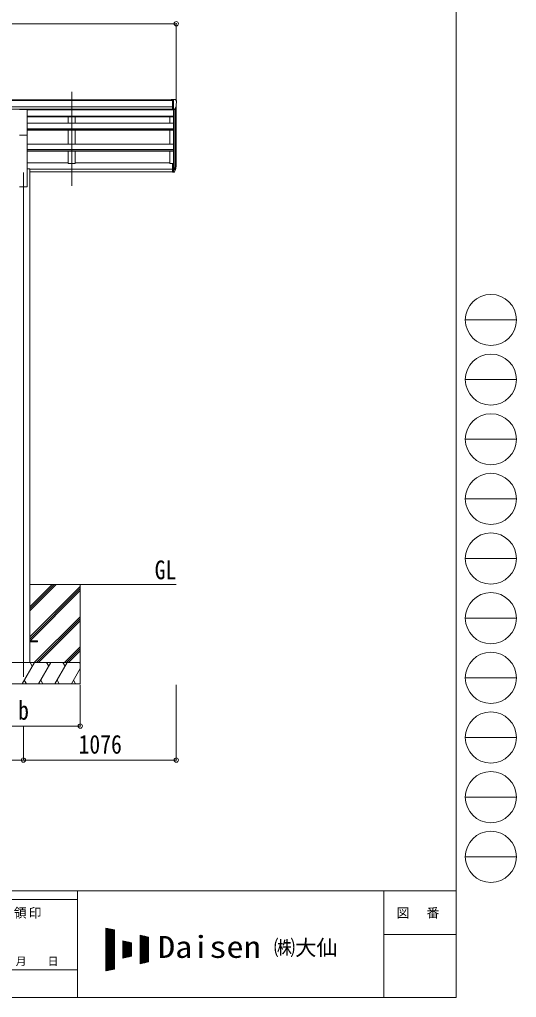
# Model space of a CAD drawing. Units: millimetres at full size, sheet at 1:30; details may follow other scales. Extents: x -8385 to 8479, y -5853 to 5787.
# Drawn here: x 4979 to 8479, y -5853 to 1032 of the extents above; entities that cross this region are included whole.
import ezdxf
from ezdxf.enums import TextEntityAlignment as Align

# ---------------------------------------------------------------- set-up
doc = ezdxf.new("R2010")
doc.units = ezdxf.units.MM
doc.header["$LTSCALE"] = 30
doc.header["$PDMODE"] = 32
doc.header["$PDSIZE"] = 30
for name, color, linetype, lineweight in [('0-0_0', 7, 'Continuous', 9), ('0-1_本体', 4, 'Continuous', 9), ('0-2_部品', 7, 'Continuous', 9), ('0-8_PARTS2', 2, 'Continuous', 9), ('0-A_寸法', 6, 'Continuous', 9), ('F-0_240', 7, 'Continuous', 9)]:
    doc.layers.add(name, color=color, linetype=linetype, lineweight=lineweight)
doc.styles.add('ＭＳ ゴシック', font='')
doc.styles.get('ＭＳ ゴシック').set_extended_font_data('MS Gothic')

msp = doc.modelspace()

# ---------------------------------------------------------------- linework, layer by layer
at = {"layer": '0-0_0'}
for p, q in [((5051.71, -2945.47), (6082.51, -2945.47)), ((5051.71, -3131.1), (5237.34, -2945.47)), ((5051.71, -3116.96), (5223.19, -2945.47)), ((5051.71, -3102.82), (5209.05, -2945.47)), ((5051.71, -3314.95), (5406.51, -2960.15)), ((5406.51, -2945.47), (5406.51, -3645.47)), ((5051.71, -3329.09), (5406.51, -2974.29)), ((5053.97, -3340.97), (5406.51, -2988.44)), ((5083.31, -3495.47), (5406.51, -3172.28)), ((5097.46, -3495.47), (5406.51, -3186.43)), ((5111.6, -3495.47), (5406.51, -3200.57)), ((5295.45, -3495.47), (5406.51, -3384.41)), ((5309.59, -3495.47), (5406.51, -3398.56)), ((5323.73, -3495.47), (5406.51, -3412.7)), ((5406.51, -3495.47), (4606.51, -3495.47)), ((4997.66, -3645.47), (5084.26, -3495.47)), ((5069.26, -3521.45), (5054.26, -3495.47)), ((5113.13, -3645.47), (5199.73, -3495.47)), ((5184.73, -3521.45), (5169.73, -3495.47)), ((5228.6, -3645.47), (5315.21, -3495.47)), ((5285.2, -3495.47), (5300.2, -3521.45)), ((5400.67, -3495.47), (5406.51, -3505.57)), ((5344.07, -3645.47), (5406.51, -3537.33)), ((4606.51, -3645.47), (5406.51, -3645.47)), ((5012.66, -3619.49), (5027.66, -3645.47)), ((5128.13, -3619.49), (5143.13, -3645.47)), ((5243.6, -3619.49), (5258.6, -3645.47)), ((5359.07, -3619.49), (5374.07, -3645.47))]:
    msp.add_line(p, q, dxfattribs=at)
at = {"layer": '0-1_本体'}
for p, q in [((1057.01, 467.51), (6056.01, 467.51)), ((1057.01, 462.16), (6056.01, 462.16)), ((1057.01, 418.63), (6056.01, 418.63)), ((6082.51, 15.39), (6082.51, 430.75)), ((1057.01, 400.96), (6056.01, 400.96)), ((5034.01, 398.47), (6056.01, 398.47)), ((5034.01, 395.44), (6062.51, 395.44)), ((5034.01, 351.96), (6062.51, 351.96)), ((5034.01, 347.88), (6062.51, 347.88)), ((5321.51, 395.44), (5321.51, 398.47)), ((5321.51, 302.73), (5321.51, 347.88)), ((5371.51, 395.44), (5371.51, 398.47)), ((5371.51, 302.73), (5371.51, 347.88)), ((6037.51, 398.58), (6037.51, 395.44)), ((6037.51, 347.85), (6037.51, 302.86)), ((6062.51, 396.13), (6062.51, 19.82)), ((6068.51, 396.6), (6068.51, -24.61)), ((6078.22, 411.96), (6078.22, -6.61)), ((5034.01, 302.73), (6062.51, 302.73)), ((5034.01, -145.47), (5034.01, 267.17)), ((5034.01, 261.99), (6062.51, 261.99)), ((5034.01, 260.5), (6062.51, 260.5)), ((5034.01, 253.71), (6062.51, 253.71)), ((5321.51, 155.42), (5321.51, 253.71)), ((5371.51, 155.42), (5371.51, 253.71)), ((6037.51, 253.68), (6037.51, 155.42)), ((5034.01, 155.42), (6062.51, 155.42)), ((5034.01, 116.21), (6062.51, 116.21)), ((5034.01, 114.73), (6062.51, 114.73)), ((5034.01, 105.07), (6062.51, 105.07)), ((5321.51, 105.07), (5321.51, 19)), ((5371.51, 105.07), (5371.51, 19)), ((6037.51, 105.16), (6037.51, 19)), ((5321.51, 23.8), (5034.01, 23.8)), ((5321.51, 19), (5371.51, 19)), ((6037.51, 23.8), (5371.51, 23.8)), ((6056.01, 19), (6037.51, 19)), ((5034.01, -19.09), (5051.71, -19.09)), ((5051.71, -19.09), (5051.71, -3495.47)), ((6056.01, -21.89), (5051.71, -21.89)), ((6056.01, -39.07), (5051.71, -39.07)), ((6056.01, -20.51), (5051.83, -20.51)), ((4979.01, -145.47), (5034.01, -145.47))]:
    msp.add_line(p, q, dxfattribs=at)
at = {"layer": '0-2_部品'}
for p, q in [((6056.01, 469.11), (6046.01, 469.02)), ((6046.01, 467.51), (6046.01, 469.02)), ((6056.01, 397.13), (6056.01, 469.11)), ((6074.51, 469.11), (6056.01, 469.11)), ((6062.51, 396.13), (6062.51, 469.11)), ((6070.13, 397.94), (6079.41, 414)), ((6074.51, 469.11), (6076.84, 468.97)), ((6077.6, 468.54), (6081.66, 462.73)), ((6084.51, 459.74), (6084.51, 459.11)), ((4979.01, 399.24), (5034.01, 399.24)), ((5034.01, 218.31), (5034.01, 399.24)), ((6056.01, 397.13), (6062.51, 397.13)), ((6062.51, 396.13), (6067.71, 396.44)), ((4979.01, 218.31), (5034.01, 218.31)), ((6056.01, 19.82), (6056.01, -41.24)), ((6056.01, 19.82), (6062.51, 19.82)), ((6062.51, 19.82), (6062.51, -42.06)), ((6056.01, -18.49), (6062.51, -18.49)), ((6056.01, -23.89), (6062.51, -23.89)), ((6056.01, -41.24), (6062.51, -41.24)), ((6062.51, -24.89), (6067.64, -24.89)), ((6062.51, -26.89), (6067.35, -26.89)), ((6062.51, -42.06), (6067.35, -42.06)), ((6068.94, -24.14), (6078.69, -5.72)), ((6080.11, -6.22), (6069.95, -25.39)), ((6077.53, -23.07), (6069.95, -40.56))]:
    msp.add_line(p, q, dxfattribs=at)
at = {"layer": '0-2_部品', "color": 4}
msp.add_line((5106.31, -3340.97), (5051.51, -3340.97), dxfattribs=at)
msp.add_lwpolyline([(5106.31, -3340.97), (5106.31, -3349.97), (5051.51, -3349.97)], dxfattribs=at)
at = {"layer": '0-2_部品'}
for centre, radius, start, end in [((6076.78, 467.97), 1, 35, 86.5), ((5882.51, 459.11), 202, 347.09739, 0), ((6081.51, 459.74), 3, 0, 87), ((6067.53, 399.44), 3, 273.5, 330), ((5949.29, 13.01), 133.22, 344.28698, 356.72013), ((5994.56, 20.23), 88.05, 342.78929, 2.77608), ((5993.85, 15.95), 89.07, 345.58812, 5.50424), ((6067.35, -23.89), 3, 270, 330), ((6067.35, -39.06), 3, 270, 330), ((6067.64, -23.39), 1.5, 270, 330)]:
    msp.add_arc(centre, radius, start, end, dxfattribs=at)
at = {"layer": '0-8_PARTS2'}
for p, q in [((5346.51, -139.27), (5346.51, 523.26)), ((5006.51, -45.47), (5006.51, -3595.47))]:
    msp.add_line(p, q, dxfattribs=at)
at = {"layer": '0-A_寸法'}
for p, q in [((1030.51, 1002.89), (6082.51, 1002.89)), ((6082.51, 1002.89), (6082.51, 457.26)), ((5406.51, -3941.86), (5406.51, -3652.89)), ((6082.51, -4181.84), (6082.51, -3652.89)), ((4606.51, -3941.86), (5406.51, -3941.86)), ((5006.51, -4181.84), (5006.51, -3941.86)), ((2106.51, -4181.84), (5006.51, -4181.84)), ((5006.51, -4181.84), (6082.51, -4181.84))]:
    msp.add_line(p, q, dxfattribs=at)
for p in [(6082.51, 1002.89), (5406.51, -3941.86), (5006.51, -4181.84), (6082.51, -4181.84)]:
    msp.add_point(p, dxfattribs=at)
at = {"layer": 'F-0_240', "color": 5}
for p, q in [((8054.55, 5787.34), (8054.55, -5852.66)), ((-8385.45, -5102.66), (8054.55, -5102.66)), ((-8385.45, -5162.66), (5387.79, -5162.66)), ((5387.79, -5102.66), (5387.79, -5852.66)), ((7544.54, -5102.66), (7544.54, -5852.66)), ((7544.54, -5410.16), (8054.55, -5410.16)), ((4547.79, -5657.66), (5387.79, -5657.66)), ((-8385.45, -5852.66), (8054.55, -5852.66))]:
    msp.add_line(p, q, dxfattribs=at)
at = {"layer": 'F-0_240', "color": 4}
for p, q in [((8118.66, -1082.66), (8478.66, -1082.66)), ((8118.66, -1502.66), (8478.66, -1502.66)), ((8118.66, -1922.66), (8478.66, -1922.66)), ((8118.66, -2342.66), (8478.66, -2342.66)), ((8118.66, -2762.66), (8478.66, -2762.66)), ((8118.66, -3182.66), (8478.66, -3182.66)), ((8118.66, -3602.66), (8478.66, -3602.66)), ((8118.66, -4022.66), (8478.66, -4022.66)), ((8118.66, -4442.66), (8478.66, -4442.66)), ((8118.66, -4862.66), (8478.66, -4862.66))]:
    msp.add_line(p, q, dxfattribs=at)
at = {"layer": 'F-0_240'}
for p, q in [((5587.75, -5365.26), (5647.75, -5377.76)), ((5587.75, -5365.26), (5587.75, -5665.26)), ((5587.75, -5368.08), (5601.3, -5368.08)), ((5589.53, -5664.89), (5589.53, -5365.63)), ((5592.53, -5664.26), (5592.53, -5366.25)), ((5595.53, -5663.64), (5595.53, -5366.88)), ((5598.53, -5663.01), (5598.53, -5367.5)), ((5601.53, -5662.39), (5601.53, -5368.13)), ((5604.53, -5661.76), (5604.53, -5368.75)), ((5607.53, -5661.14), (5607.53, -5369.38)), ((5610.53, -5660.51), (5610.53, -5370)), ((5587.75, -5371.08), (5615.7, -5371.08)), ((5587.75, -5374.08), (5630.1, -5374.08)), ((5587.75, -5377.08), (5644.5, -5377.08)), ((5587.75, -5380.08), (5647.75, -5380.08)), ((5587.75, -5383.08), (5647.75, -5383.08)), ((5587.75, -5386.08), (5647.75, -5386.08)), ((5587.75, -5389.08), (5647.75, -5389.08)), ((5587.75, -5392.08), (5647.75, -5392.08)), ((5587.75, -5395.08), (5647.75, -5395.08)), ((5587.75, -5398.08), (5647.75, -5398.08)), ((5587.75, -5401.08), (5647.75, -5401.08)), ((5587.75, -5404.08), (5647.75, -5404.08)), ((5587.75, -5407.08), (5647.75, -5407.08)), ((5587.75, -5410.08), (5647.75, -5410.08)), ((5587.75, -5413.08), (5647.75, -5413.08)), ((5587.75, -5416.08), (5647.75, -5416.08)), ((5587.75, -5419.08), (5647.75, -5419.08)), ((5587.75, -5422.08), (5647.75, -5422.08)), ((5587.75, -5425.08), (5647.75, -5425.08)), ((5587.75, -5428.08), (5647.75, -5428.08)), ((5587.75, -5431.08), (5647.75, -5431.08)), ((5587.75, -5434.08), (5647.75, -5434.08)), ((5587.75, -5437.08), (5647.75, -5437.08)), ((5613.53, -5659.89), (5613.53, -5370.63)), ((5616.53, -5659.26), (5616.53, -5371.25)), ((5619.53, -5658.64), (5619.53, -5371.88)), ((5622.53, -5658.01), (5622.53, -5372.5)), ((5625.53, -5657.39), (5625.53, -5373.13)), ((5628.53, -5656.76), (5628.53, -5373.75)), ((5631.53, -5656.14), (5631.53, -5374.38)), ((5634.53, -5655.51), (5634.53, -5375)), ((5637.53, -5654.89), (5637.53, -5375.63)), ((5640.53, -5654.26), (5640.53, -5376.25)), ((5643.53, -5653.64), (5643.53, -5376.88)), ((5646.53, -5653.01), (5646.53, -5377.5)), ((5647.75, -5377.76), (5647.75, -5652.76)), ((5827.75, -5415.26), (5887.75, -5427.76)), ((5827.75, -5415.26), (5827.75, -5615.26)), ((5827.75, -5416.08), (5831.7, -5416.08)), ((5827.75, -5419.08), (5846.1, -5419.08)), ((5827.75, -5422.08), (5860.5, -5422.08)), ((5827.75, -5425.08), (5874.9, -5425.08)), ((5827.75, -5428.08), (5887.75, -5428.08)), ((5827.75, -5431.08), (5887.75, -5431.08)), ((5827.75, -5434.08), (5887.75, -5434.08)), ((5827.75, -5437.08), (5887.75, -5437.08)), ((5829.53, -5614.89), (5829.53, -5415.63)), ((5832.53, -5614.26), (5832.53, -5416.25)), ((5835.53, -5613.64), (5835.53, -5416.88)), ((5838.53, -5613.01), (5838.53, -5417.5)), ((5841.53, -5612.39), (5841.53, -5418.13)), ((5844.53, -5611.76), (5844.53, -5418.75)), ((5847.53, -5611.14), (5847.53, -5419.38)), ((5850.53, -5610.51), (5850.53, -5420)), ((5853.53, -5609.89), (5853.53, -5420.63)), ((5856.53, -5609.26), (5856.53, -5421.25)), ((5859.53, -5608.64), (5859.53, -5421.88)), ((5862.53, -5608.01), (5862.53, -5422.5)), ((5865.53, -5607.39), (5865.53, -5423.13)), ((5868.53, -5606.76), (5868.53, -5423.75)), ((5871.53, -5606.14), (5871.53, -5424.38)), ((5874.53, -5605.51), (5874.53, -5425)), ((5877.53, -5604.89), (5877.53, -5425.63)), ((5880.53, -5604.26), (5880.53, -5426.25)), ((5883.53, -5603.64), (5883.53, -5426.88)), ((5886.53, -5603.01), (5886.53, -5427.5)), ((5887.75, -5427.76), (5887.75, -5602.76)), ((5587.75, -5440.08), (5647.75, -5440.08)), ((5587.75, -5443.08), (5647.75, -5443.08)), ((5587.75, -5446.08), (5647.75, -5446.08)), ((5587.75, -5449.08), (5647.75, -5449.08)), ((5587.75, -5452.08), (5647.75, -5452.08)), ((5587.75, -5455.08), (5647.75, -5455.08)), ((5587.75, -5458.08), (5647.75, -5458.08)), ((5587.75, -5461.08), (5647.75, -5461.08)), ((5587.75, -5464.08), (5647.75, -5464.08)), ((5587.75, -5467.08), (5647.75, -5467.08)), ((5587.75, -5470.08), (5647.75, -5470.08)), ((5587.75, -5473.08), (5647.75, -5473.08)), ((5587.75, -5476.08), (5647.75, -5476.08)), ((5587.75, -5479.08), (5647.75, -5479.08)), ((5587.75, -5482.08), (5647.75, -5482.08)), ((5587.75, -5485.08), (5647.75, -5485.08)), ((5587.75, -5488.08), (5647.75, -5488.08)), ((5587.75, -5491.08), (5647.75, -5491.08)), ((5587.75, -5494.08), (5647.75, -5494.08)), ((5587.75, -5497.08), (5647.75, -5497.08)), ((5587.75, -5500.08), (5647.75, -5500.08)), ((5587.75, -5503.08), (5647.75, -5503.08)), ((5587.75, -5506.08), (5647.75, -5506.08)), ((5707.75, -5455.26), (5767.75, -5467.76)), ((5707.75, -5455.26), (5707.75, -5575.26)), ((5707.75, -5458.08), (5721.3, -5458.08)), ((5707.75, -5461.08), (5735.7, -5461.08)), ((5707.75, -5464.08), (5750.1, -5464.08)), ((5707.75, -5467.08), (5764.5, -5467.08)), ((5707.75, -5470.08), (5767.75, -5470.08)), ((5707.75, -5473.08), (5767.75, -5473.08)), ((5707.75, -5476.08), (5767.75, -5476.08)), ((5707.75, -5479.08), (5767.75, -5479.08)), ((5707.75, -5482.08), (5767.75, -5482.08)), ((5707.75, -5485.08), (5767.75, -5485.08)), ((5707.75, -5488.08), (5767.75, -5488.08)), ((5707.75, -5491.08), (5767.75, -5491.08)), ((5707.75, -5494.08), (5767.75, -5494.08)), ((5707.75, -5497.08), (5767.75, -5497.08)), ((5707.75, -5500.08), (5767.75, -5500.08)), ((5707.75, -5503.08), (5767.75, -5503.08)), ((5707.75, -5506.08), (5767.75, -5506.08)), ((5709.53, -5574.89), (5709.53, -5455.63)), ((5712.53, -5574.26), (5712.53, -5456.25)), ((5715.53, -5573.64), (5715.53, -5456.88)), ((5718.53, -5573.01), (5718.53, -5457.5)), ((5721.53, -5572.39), (5721.53, -5458.13)), ((5724.53, -5571.76), (5724.53, -5458.75)), ((5727.53, -5571.14), (5727.53, -5459.38)), ((5730.53, -5570.51), (5730.53, -5460)), ((5733.53, -5569.89), (5733.53, -5460.63)), ((5736.53, -5569.26), (5736.53, -5461.25)), ((5739.53, -5568.64), (5739.53, -5461.88)), ((5742.53, -5568.01), (5742.53, -5462.5)), ((5745.53, -5567.39), (5745.53, -5463.13)), ((5748.53, -5566.76), (5748.53, -5463.75)), ((5751.53, -5566.14), (5751.53, -5464.38)), ((5754.53, -5565.51), (5754.53, -5465)), ((5757.53, -5564.89), (5757.53, -5465.63)), ((5760.53, -5564.26), (5760.53, -5466.25)), ((5763.53, -5563.64), (5763.53, -5466.88)), ((5766.53, -5563.01), (5766.53, -5467.5)), ((5767.75, -5467.76), (5767.75, -5562.76)), ((5827.75, -5440.08), (5887.75, -5440.08)), ((5827.75, -5443.08), (5887.75, -5443.08)), ((5827.75, -5446.08), (5887.75, -5446.08)), ((5827.75, -5449.08), (5887.75, -5449.08)), ((5827.75, -5452.08), (5887.75, -5452.08)), ((5827.75, -5455.08), (5887.75, -5455.08)), ((5827.75, -5458.08), (5887.75, -5458.08)), ((5827.75, -5461.08), (5887.75, -5461.08)), ((5827.75, -5464.08), (5887.75, -5464.08)), ((5827.75, -5467.08), (5887.75, -5467.08)), ((5827.75, -5470.08), (5887.75, -5470.08)), ((5827.75, -5473.08), (5887.75, -5473.08)), ((5827.75, -5476.08), (5887.75, -5476.08)), ((5827.75, -5479.08), (5887.75, -5479.08)), ((5827.75, -5482.08), (5887.75, -5482.08)), ((5827.75, -5485.08), (5887.75, -5485.08)), ((5827.75, -5488.08), (5887.75, -5488.08)), ((5827.75, -5491.08), (5887.75, -5491.08)), ((5827.75, -5494.08), (5887.75, -5494.08)), ((5827.75, -5497.08), (5887.75, -5497.08)), ((5827.75, -5500.08), (5887.75, -5500.08)), ((5827.75, -5503.08), (5887.75, -5503.08)), ((5827.75, -5506.08), (5887.75, -5506.08)), ((5587.75, -5509.08), (5647.75, -5509.08)), ((5587.75, -5512.08), (5647.75, -5512.08)), ((5587.75, -5515.08), (5647.75, -5515.08)), ((5587.75, -5518.08), (5647.75, -5518.08)), ((5587.75, -5521.08), (5647.75, -5521.08)), ((5587.75, -5524.08), (5647.75, -5524.08)), ((5587.75, -5527.08), (5647.75, -5527.08)), ((5587.75, -5530.08), (5647.75, -5530.08)), ((5587.75, -5533.08), (5647.75, -5533.08)), ((5587.75, -5536.08), (5647.75, -5536.08)), ((5587.75, -5539.08), (5647.75, -5539.08)), ((5587.75, -5542.08), (5647.75, -5542.08)), ((5587.75, -5545.08), (5647.75, -5545.08)), ((5587.75, -5548.08), (5647.75, -5548.08)), ((5587.75, -5551.08), (5647.75, -5551.08)), ((5587.75, -5554.08), (5647.75, -5554.08)), ((5587.75, -5557.08), (5647.75, -5557.08)), ((5587.75, -5560.08), (5647.75, -5560.08)), ((5587.75, -5563.08), (5647.75, -5563.08)), ((5587.75, -5566.08), (5647.75, -5566.08)), ((5587.75, -5569.08), (5647.75, -5569.08)), ((5587.75, -5572.08), (5647.75, -5572.08)), ((5587.75, -5575.08), (5647.75, -5575.08)), ((5707.75, -5509.08), (5767.75, -5509.08)), ((5707.75, -5512.08), (5767.75, -5512.08)), ((5707.75, -5515.08), (5767.75, -5515.08)), ((5707.75, -5518.08), (5767.75, -5518.08)), ((5707.75, -5521.08), (5767.75, -5521.08)), ((5707.75, -5524.08), (5767.75, -5524.08)), ((5707.75, -5527.08), (5767.75, -5527.08)), ((5707.75, -5530.08), (5767.75, -5530.08)), ((5707.75, -5533.08), (5767.75, -5533.08)), ((5707.75, -5536.08), (5767.75, -5536.08)), ((5707.75, -5539.08), (5767.75, -5539.08)), ((5707.75, -5542.08), (5767.75, -5542.08)), ((5707.75, -5545.08), (5767.75, -5545.08)), ((5707.75, -5548.08), (5767.75, -5548.08)), ((5707.75, -5551.08), (5767.75, -5551.08)), ((5707.75, -5554.08), (5767.75, -5554.08)), ((5707.75, -5557.08), (5767.75, -5557.08)), ((5707.75, -5560.08), (5767.75, -5560.08)), ((5707.75, -5575.26), (5767.75, -5562.76)), ((5707.75, -5563.08), (5766.2, -5563.08)), ((5707.75, -5566.08), (5751.8, -5566.08)), ((5707.75, -5569.08), (5737.4, -5569.08)), ((5707.75, -5572.08), (5723, -5572.08)), ((5707.75, -5575.08), (5708.6, -5575.08)), ((5827.75, -5509.08), (5887.75, -5509.08)), ((5827.75, -5512.08), (5887.75, -5512.08)), ((5827.75, -5515.08), (5887.75, -5515.08)), ((5827.75, -5518.08), (5887.75, -5518.08)), ((5827.75, -5521.08), (5887.75, -5521.08)), ((5827.75, -5524.08), (5887.75, -5524.08)), ((5827.75, -5527.08), (5887.75, -5527.08)), ((5827.75, -5530.08), (5887.75, -5530.08)), ((5827.75, -5533.08), (5887.75, -5533.08)), ((5827.75, -5536.08), (5887.75, -5536.08)), ((5827.75, -5539.08), (5887.75, -5539.08)), ((5827.75, -5542.08), (5887.75, -5542.08)), ((5827.75, -5545.08), (5887.75, -5545.08)), ((5827.75, -5548.08), (5887.75, -5548.08)), ((5827.75, -5551.08), (5887.75, -5551.08)), ((5827.75, -5554.08), (5887.75, -5554.08)), ((5827.75, -5557.08), (5887.75, -5557.08)), ((5827.75, -5560.08), (5887.75, -5560.08)), ((5827.75, -5563.08), (5887.75, -5563.08)), ((5827.75, -5566.08), (5887.75, -5566.08)), ((5827.75, -5569.08), (5887.75, -5569.08)), ((5827.75, -5572.08), (5887.75, -5572.08)), ((5827.75, -5575.08), (5887.75, -5575.08)), ((5587.75, -5578.08), (5647.75, -5578.08)), ((5587.75, -5581.08), (5647.75, -5581.08)), ((5587.75, -5584.08), (5647.75, -5584.08)), ((5587.75, -5587.08), (5647.75, -5587.08)), ((5587.75, -5590.08), (5647.75, -5590.08)), ((5587.75, -5593.08), (5647.75, -5593.08)), ((5587.75, -5596.08), (5647.75, -5596.08)), ((5587.75, -5599.08), (5647.75, -5599.08)), ((5587.75, -5602.08), (5647.75, -5602.08)), ((5587.75, -5605.08), (5647.75, -5605.08)), ((5587.75, -5608.08), (5647.75, -5608.08)), ((5587.75, -5611.08), (5647.75, -5611.08)), ((5587.75, -5614.08), (5647.75, -5614.08)), ((5587.75, -5617.08), (5647.75, -5617.08)), ((5587.75, -5620.08), (5647.75, -5620.08)), ((5587.75, -5623.08), (5647.75, -5623.08)), ((5587.75, -5626.08), (5647.75, -5626.08)), ((5587.75, -5629.08), (5647.75, -5629.08)), ((5587.75, -5632.08), (5647.75, -5632.08)), ((5587.75, -5635.08), (5647.75, -5635.08)), ((5587.75, -5638.08), (5647.75, -5638.08)), ((5587.75, -5641.08), (5647.75, -5641.08)), ((5587.75, -5644.08), (5647.75, -5644.08)), ((5827.75, -5578.08), (5887.75, -5578.08)), ((5827.75, -5581.08), (5887.75, -5581.08)), ((5827.75, -5584.08), (5887.75, -5584.08)), ((5827.75, -5587.08), (5887.75, -5587.08)), ((5827.75, -5590.08), (5887.75, -5590.08)), ((5827.75, -5593.08), (5887.75, -5593.08)), ((5827.75, -5596.08), (5887.75, -5596.08)), ((5827.75, -5599.08), (5887.75, -5599.08)), ((5827.75, -5602.08), (5887.75, -5602.08)), ((5887.75, -5602.76), (5827.75, -5615.26)), ((5827.75, -5605.08), (5876.6, -5605.08)), ((5827.75, -5608.08), (5862.2, -5608.08)), ((5827.75, -5611.08), (5847.8, -5611.08)), ((5827.75, -5614.08), (5833.4, -5614.08)), ((5587.75, -5647.08), (5647.75, -5647.08)), ((5587.75, -5650.08), (5647.75, -5650.08)), ((5647.75, -5652.76), (5587.75, -5665.26)), ((5587.75, -5653.08), (5646.2, -5653.08)), ((5587.75, -5656.08), (5631.8, -5656.08)), ((5587.75, -5659.08), (5617.4, -5659.08)), ((5587.75, -5662.08), (5603, -5662.08)), ((5587.75, -5665.08), (5588.6, -5665.08))]:
    msp.add_line(p, q, dxfattribs=at)
at = {"layer": 'F-0_240', "color": 4}
for centre in [(8298.66, -1082.66), (8298.66, -1502.66), (8298.66, -1922.66), (8298.66, -2342.66), (8298.66, -2762.66), (8298.66, -3182.66), (8298.66, -3602.66), (8298.66, -4022.66), (8298.66, -4442.66), (8298.66, -4862.66)]:
    msp.add_circle(centre, 180, dxfattribs=at)

# ---------------------------------------------------------------- texts
at = {"layer": '0-0_0', "style": 'ＭＳ ゴシック', "width": 0.85}
msp.add_text('GL', height=132, dxfattribs=at).set_placement((5930.97, -2947.91), align=Align.BOTTOM_LEFT)
at = {"layer": '0-A_寸法', "color": 7, "style": 'ＭＳ ゴシック', "width": 0.85}
for s, p in [('b', (4969.01, -3936.86)), ('1076', (5394.51, -4175.84))]:
    msp.add_text(s, height=132, dxfattribs=at).set_placement(p, align=Align.BOTTOM_LEFT)
at = {"layer": 'F-0_240', "style": 'ＭＳ ゴシック', "width": 1.15}
msp.add_text('Daisen', height=154, dxfattribs=at).set_placement((5954.61, -5620.26), align=Align.BOTTOM_LEFT)
at = {"layer": 'F-0_240', "style": 'ＭＳ ゴシック'}
for s, height, p in [('㈱大仙\u3000', 110, (6770.01, -5590.26)), ('年\u3000\u3000月\u3000\u3000日', 54.99, (4727.79, -5642.66))]:
    msp.add_text(s, height=height, dxfattribs=at).set_placement(p, align=Align.BOTTOM_LEFT)
at = {"layer": 'F-0_240', "char_height": 65.98, "attachment_point": 7, "style": 'ＭＳ ゴシック'}
for s, insert in [('\\T1.17;御受領印', (4727.79, -5297.66)), ('\\T1.17;図\u3000番', (7634.54, -5297.66))]:
    msp.add_mtext(s, dxfattribs=dict(at, insert=insert))

doc.saveas('drawing.dxf')
